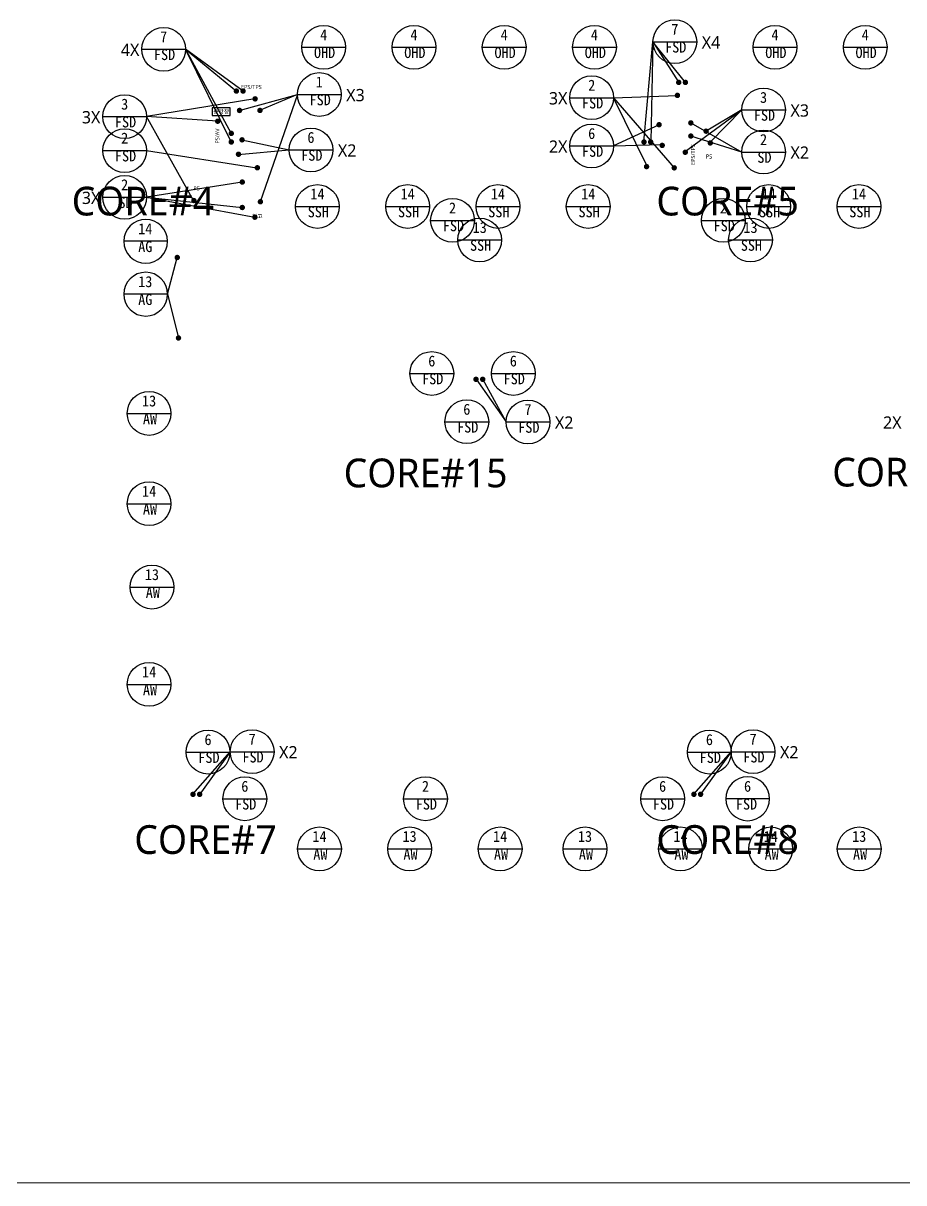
# Model space of a CAD drawing. Header units: millimetres. Extents: x 3479419 to 5579419, y 522746 to 3162891.
# Drawn here: x 3586749 to 3694080, y 2291271 to 2432512 of the extents above; entities that cross this region are included whole.
import ezdxf
from ezdxf.enums import TextEntityAlignment as Align

# ---------------------------------------------------------------- set-up
doc = ezdxf.new("R2010")
doc.units = ezdxf.units.MM
doc.layers.get('Defpoints').update_dxf_attribs({"color": 140})
for name, color, linetype, lineweight in [('A-MKXX-SYMB', 7, 'Continuous', 25), ('A-XXXX-INSL2', 8, 'Continuous', 18), ('A-XXXX-SYMB', 7, 'Continuous', 25), ('A-XXXX-TXT2', 3, 'Continuous', 25)]:
    doc.layers.add(name, color=color, linetype=linetype, lineweight=lineweight)
doc.layers.add('AA-SYMB', color=1, linetype='Continuous')
doc.styles.add('XR-평면도$0$맑은 고딕', font='malgun.ttf')
doc.styles.add('돋움', font='')
doc.styles.add('돋음', font='')
doc.styles.add('맑은 고딕', font='malgun.ttf')
doc.styles.add('맑은고딕', font='malgun.ttf')
doc.styles.get('돋움').set_extended_font_data('DotumChe')
doc.styles.get('돋음').set_extended_font_data('Dotum')

# ---------------------------------------------------------------- blocks, each defined once
blk = doc.blocks.new('A$C425F3A2A')
at = {"layer": 'Defpoints', "style": '맑은고딕'}
for s, p in [('CORE#4', (130605, 116772)), ('CORE#5', (201868, 116772)), ('CORE#15', (166357, 83662)), ('CORE#16', (225905, 83762)), ('CORE#7', (138234, 39007)), ('CORE#8', (201868, 39007))]:
    blk.add_text(s, height=3500, dxfattribs=at).set_placement(p, align=Align.BOTTOM_RIGHT)
blk = doc.blocks.new('WINSYMBOL-flat-1')
at = {"layer": 'AA-SYMB', "color": 3}
blk.add_line((-1440, 0), (1440, 0), dxfattribs=at)
blk.add_circle((0, 0), 1440, dxfattribs=at)
at = {"layer": 'AA-SYMB', "style": '돋음'}
blk.add_attdef('0', text='', height=720, dxfattribs=at).set_placement((0, 246), align=Align.CENTER)
at = {"layer": 'AA-SYMB', "style": '돋음', "width": 0.95}
blk.add_attdef('FSD', text='', height=720, dxfattribs=at).set_placement((59, -927), align=Align.CENTER)
blk = doc.blocks.new('글_승강장')
at = {"layer": 'A-XXXX-TXT2', "color": 0, "ltscale": 100}
blk.add_lwpolyline([(-1100, 450), (-1100, -450), (1100, -450), (1100, 450)], close=True, dxfattribs=at)
at = {"layer": 'A-XXXX-TXT2', "ltscale": 100, "style": 'XR-평면도$0$맑은 고딕'}
blk.add_text('승강장', height=500, dxfattribs=at).set_placement((0, 0), align=Align.MIDDLE_CENTER)
blk = doc.blocks.new('fsd7')
at = {"layer": 'A-MKXX-SYMB'}
h = blk.add_hatch(color=256, dxfattribs=at)
edge = h.paths.add_edge_path()
edge.add_arc((187228, 134031), 333, 0, 360)
h = blk.add_hatch(color=256, dxfattribs=at)
edge = h.paths.add_edge_path()
edge.add_arc((188043, 134031), 333, 0, 360)
h = blk.add_hatch(color=256, dxfattribs=at)
edge = h.paths.add_edge_path()
edge.add_arc((133318, 132971), 333, 0, 360)
h = blk.add_hatch(color=256, dxfattribs=at)
edge = h.paths.add_edge_path()
edge.add_arc((134133, 132971), 333, 0, 360)
h = blk.add_hatch(color=256, dxfattribs=at)
edge = h.paths.add_edge_path()
edge.add_arc((132693, 127821), 333, 0, 360)
h = blk.add_hatch(color=256, dxfattribs=at)
edge = h.paths.add_edge_path()
edge.add_arc((132693, 126771), 333, 0, 360)
h = blk.add_hatch(color=256, dxfattribs=at)
edge = h.paths.add_edge_path()
edge.add_arc((182993, 126771), 333, 0, 360)
h = blk.add_hatch(color=256, dxfattribs=at)
edge = h.paths.add_edge_path()
edge.add_arc((183808, 126771), 333, 0, 360)
h = blk.add_hatch(color=256, dxfattribs=at)
edge = h.paths.add_edge_path()
edge.add_arc((162524, 97864), 333, -180, 180)
h = blk.add_hatch(color=256, dxfattribs=at)
edge = h.paths.add_edge_path()
edge.add_arc((163339, 97864), 333, -180, 180)
h = blk.add_hatch(color=256, dxfattribs=at)
edge = h.paths.add_edge_path()
edge.add_arc((128028, 47321), 333, 180, 540, ccw=False)
h = blk.add_hatch(color=256, dxfattribs=at)
edge = h.paths.add_edge_path()
edge.add_arc((128843, 47321), 333, 180, 540, ccw=False)
h = blk.add_hatch(color=256, dxfattribs=at)
edge = h.paths.add_edge_path()
edge.add_arc((189078, 47321), 333, 180, 540, ccw=False)
h = blk.add_hatch(color=256, dxfattribs=at)
edge = h.paths.add_edge_path()
edge.add_arc((189893, 47321), 333, 180, 540, ccw=False)
at = {"layer": 'A-XXXX-SYMB'}
for points in [[(182993, 126771), (184086, 138980), (183808, 126771)], [(188043, 134031), (184086, 138980), (187228, 134031)], [(134133, 132971), (127121, 138070), (133318, 132971)], [(132693, 126771), (127121, 138070), (132693, 127821)], [(162524, 97864), (166187, 92671), (163339, 97864)], [(128028, 47321), (132569, 52513), (128843, 47321)], [(189078, 47321), (193619, 52513), (189893, 47321)]]:
    blk.add_lwpolyline(points, dxfattribs=at)
ref = blk.add_blockref('WINSYMBOL-flat-1', (186753, 138980), dxfattribs=dict(xscale=1.851851851790402, yscale=1.851851851790402, zscale=1.851851851790402))
ref.add_attrib('0', '7', dxfattribs={"layer": 'AA-SYMB', "color": 3, "height": 1333, "style": '돋움'}).set_placement((186753, 139435), align=Align.BOTTOM_CENTER)
ref.add_attrib('FSD', 'FSD', dxfattribs={"layer": 'AA-SYMB', "color": 3, "height": 1333.3, "style": '돋움'}).set_placement((186861, 137263), align=Align.BOTTOM_CENTER)
ref = blk.add_blockref('WINSYMBOL-flat-1', (124454, 138070), dxfattribs=dict(xscale=1.851851851790402, yscale=1.851851851790402, zscale=1.851851851790402))
ref.add_attrib('0', '7', dxfattribs={"layer": 'AA-SYMB', "color": 3, "height": 1333, "style": '돋움'}).set_placement((124454, 138525), align=Align.BOTTOM_CENTER)
ref.add_attrib('FSD', 'FSD', dxfattribs={"layer": 'AA-SYMB', "color": 3, "height": 1333.3, "style": '돋움'}).set_placement((124563, 136353), align=Align.BOTTOM_CENTER)
ref = blk.add_blockref('WINSYMBOL-flat-1', (168854, 92671), dxfattribs=dict(xscale=1.851851851790402, yscale=1.851851851790402, zscale=1.851851851790402))
ref.add_attrib('0', '7', dxfattribs={"layer": 'AA-SYMB', "color": 3, "height": 1333, "style": '돋움'}).set_placement((168854, 93127), align=Align.BOTTOM_CENTER)
ref.add_attrib('FSD', 'FSD', dxfattribs={"layer": 'AA-SYMB', "color": 3, "height": 1333.3, "style": '돋움'}).set_placement((168963, 90955), align=Align.BOTTOM_CENTER)
ref = blk.add_blockref('WINSYMBOL-flat-1', (135236, 52513), dxfattribs=dict(xscale=1.851851851790402, yscale=1.851851851790402, zscale=1.851851851790402))
ref.add_attrib('0', '7', dxfattribs={"layer": 'AA-SYMB', "color": 3, "height": 1333, "style": '돋움'}).set_placement((135236, 52969), align=Align.BOTTOM_CENTER)
ref.add_attrib('FSD', 'FSD', dxfattribs={"layer": 'AA-SYMB', "color": 3, "height": 1333.3, "style": '돋움'}).set_placement((135344, 50796), align=Align.BOTTOM_CENTER)
ref = blk.add_blockref('WINSYMBOL-flat-1', (196286, 52513), dxfattribs=dict(xscale=1.851851851790402, yscale=1.851851851790402, zscale=1.851851851790402))
ref.add_attrib('0', '7', dxfattribs={"layer": 'AA-SYMB', "color": 3, "height": 1333, "style": '돋움'}).set_placement((196286, 52969), align=Align.BOTTOM_CENTER)
ref.add_attrib('FSD', 'FSD', dxfattribs={"layer": 'AA-SYMB', "color": 3, "height": 1333.3, "style": '돋움'}).set_placement((196394, 50796), align=Align.BOTTOM_CENTER)
at = {"layer": 'A-XXXX-TXT2', "style": '맑은고딕'}
for s, p in [('4X', (120366, 137247)), ('X4', (191164, 138157)), ('X2', (173265, 91849)), ('2X', (213258, 91849)), ('X2', (139647, 51690)), ('X2', (200697, 51690))]:
    blk.add_text(s, height=1500, dxfattribs=at).set_placement(p, align=Align.CENTER)

msp = doc.modelspace()

# ---------------------------------------------------------------- hatches: boundary and pattern name
at = {"layer": 'A-MKXX-SYMB'}
h = msp.add_hatch(color=256, dxfattribs=at)
edge = h.paths.add_edge_path()
edge.add_arc((3666486, 2423719.6), 333.3, 0, 360)
h = msp.add_hatch(color=256, dxfattribs=at)
edge = h.paths.add_edge_path()
edge.add_arc((3615017.6, 2423295.2), 333.3, 0, 360)
h = msp.add_hatch(color=256, dxfattribs=at)
edge = h.paths.add_edge_path()
edge.add_arc((3610457.1, 2420571.2), 333.3, 0, 360)
h = msp.add_hatch(color=256, dxfattribs=at)
edge = h.paths.add_edge_path()
edge.add_arc((3613118, 2421885.6), 333.3, 0, 360)
h = msp.add_hatch(color=256, dxfattribs=at)
edge = h.paths.add_edge_path()
edge.add_arc((3615608.9, 2421883.5), 333.3, 0, 360)
h = msp.add_hatch(color=256, dxfattribs=at)
edge = h.paths.add_edge_path()
edge.add_arc((3664254.1, 2420144.2), 333.3, 0, 360)
h = msp.add_hatch(color=256, dxfattribs=at)
edge = h.paths.add_edge_path()
edge.add_arc((3668122.9, 2420365.2), 333.3, 0, 360)
h = msp.add_hatch(color=256, dxfattribs=at)
edge = h.paths.add_edge_path()
edge.add_arc((3669988, 2419360.5), 333.3, 0, 360)
h = msp.add_hatch(color=256, dxfattribs=at)
edge = h.paths.add_edge_path()
edge.add_arc((3613423.3, 2418303.4), 333.3, 0, 360)
h = msp.add_hatch(color=256, dxfattribs=at)
edge = h.paths.add_edge_path()
edge.add_arc((3668122.9, 2418767.3), 333.3, 0, 360)
h = msp.add_hatch(color=256, dxfattribs=at)
edge = h.paths.add_edge_path()
edge.add_arc((3670493.3, 2417926), 333.3, 0, 360)
h = msp.add_hatch(color=256, dxfattribs=at)
edge = h.paths.add_edge_path()
edge.add_arc((3612988.4, 2416548.5), 333.3, 0, 360)
h = msp.add_hatch(color=256, dxfattribs=at)
edge = h.paths.add_edge_path()
edge.add_arc((3664634, 2417626.3), 333.3, 0, 360)
h = msp.add_hatch(color=256, dxfattribs=at)
edge = h.paths.add_edge_path()
edge.add_arc((3667446.1, 2416791.2), 333.3, 0, 360)
h = msp.add_hatch(color=256, dxfattribs=at)
edge = h.paths.add_edge_path()
edge.add_arc((3615288.4, 2414903.4), 333.3, 0, 360)
h = msp.add_hatch(color=256, dxfattribs=at)
edge = h.paths.add_edge_path()
edge.add_arc((3662725, 2415043.7), 333.3, 0, 360)
h = msp.add_hatch(color=256, dxfattribs=at)
edge = h.paths.add_edge_path()
edge.add_arc((3666094.3, 2414893.7), 333.3, 0, 360)
h = msp.add_hatch(color=256, dxfattribs=at)
edge = h.paths.add_edge_path()
edge.add_arc((3613450.8, 2413165.2), 333.3, 0, 360)
h = msp.add_hatch(color=256, dxfattribs=at)
edge = h.paths.add_edge_path()
edge.add_arc((3607555.8, 2410910.2), 333.3, 0, 360)
h = msp.add_hatch(color=256, dxfattribs=at)
edge = h.paths.add_edge_path()
edge.add_arc((3615660.4, 2410766.3), 333.3, 0, 360)
h = msp.add_hatch(color=256, dxfattribs=at)
edge = h.paths.add_edge_path()
edge.add_arc((3613450.8, 2410065.2), 333.3, 0, 360)
h = msp.add_hatch(color=256, dxfattribs=at)
edge = h.paths.add_edge_path()
edge.add_arc((3614987.9, 2408880.2), 333.3, 0, 360)
h = msp.add_hatch(color=256, dxfattribs=at)
edge = h.paths.add_edge_path()
edge.add_arc((3605526.4, 2403978.1), 333.3, -180, 180)
h = msp.add_hatch(color=256, dxfattribs=at)
edge = h.paths.add_edge_path()
edge.add_arc((3605676.4, 2394172.6), 333.3, -180, 180)

# ---------------------------------------------------------------- linework, layer by layer
at = {"layer": 'A-XXXX-INSL2'}
msp.add_lwpolyline([(3899418.8, 2588270.6), (3479418.8, 2588270.6), (3479418.8, 2291270.6), (3899418.8, 2291270.6)], close=True, dxfattribs=at)
at = {"layer": 'A-XXXX-SYMB'}
for p, q in [((3613074, 2421875.8), (3620168.6, 2423827)), ((3620168.6, 2423827), (3615564.8, 2421873.8)), ((3620168.6, 2423827), (3615616.4, 2410756.6)), ((3658710.3, 2423439.7), (3666442, 2423709.9)), ((3614973.6, 2423285.5), (3601783.1, 2421132.5)), ((3610413, 2420561.5), (3601783.1, 2421132.5)), ((3607511.8, 2410900.5), (3601783.1, 2421132.5)), ((3674317.8, 2421952), (3669978.7, 2419360.5)), ((3613379.3, 2418293.7), (3619156, 2417078.2)), ((3601783.1, 2416996.4), (3615244.3, 2414893.7)), ((3612944.3, 2416538.8), (3619156, 2417078.2)), ((3613450.8, 2413165.2), (3601783.1, 2411311.9)), ((3601783.1, 2411311.9), (3613450.8, 2410065.2)), ((3601783.1, 2411311.9), (3614987.9, 2408880.2)), ((3604355, 2399507.6), (3605511.8, 2403987.7)), ((3604355, 2399507.6), (3605661.8, 2394182.2))]:
    msp.add_line(p, q, dxfattribs=at)
for points in [[(3662787.8, 2415110.1), (3658710.3, 2423439.7), (3666094.3, 2414893.7)], [(3667320.3, 2416791.2), (3674317.8, 2421952), (3670486.8, 2418032.7)], [(3664254.1, 2420144.2), (3658710.3, 2417554.8), (3664531.6, 2417726.7)], [(3668122.9, 2420365.2), (3674317.8, 2416822), (3668122.9, 2418767.3)]]:
    msp.add_lwpolyline(points, dxfattribs=at)

# ---------------------------------------------------------------- block references
for name, p in [('fsd7', (3479418.8, 2291270.6)), ('글_승강장', (3610886.8, 2421735.7))]:
    msp.add_blockref(name, p)
ref = msp.add_blockref('WINSYMBOL-flat-1', (3623376, 2429583.4), dxfattribs=dict(xscale=1.851851851790402, yscale=1.851851851790402, zscale=1.851851851790402))
ref.add_attrib('0', '4', dxfattribs={"layer": 'AA-SYMB', "color": 3, "height": 1333.3, "style": '돋움'}).set_placement((3623376, 2430039), align=Align.BOTTOM_CENTER)
ref.add_attrib('FSD', 'OHD', dxfattribs={"layer": 'AA-SYMB', "color": 3, "height": 1333.33, "style": '돋움'}).set_placement((3623484.4, 2427866.6), align=Align.BOTTOM_CENTER)
ref = msp.add_blockref('WINSYMBOL-flat-1', (3634376, 2429583.4), dxfattribs=dict(xscale=1.851851851790402, yscale=1.851851851790402, zscale=1.851851851790402))
ref.add_attrib('0', '4', dxfattribs={"layer": 'AA-SYMB', "color": 3, "height": 1333.3, "style": '돋움'}).set_placement((3634376, 2430039), align=Align.BOTTOM_CENTER)
ref.add_attrib('FSD', 'OHD', dxfattribs={"layer": 'AA-SYMB', "color": 3, "height": 1333.33, "style": '돋움'}).set_placement((3634484.4, 2427866.6), align=Align.BOTTOM_CENTER)
ref = msp.add_blockref('WINSYMBOL-flat-1', (3645376, 2429583.4), dxfattribs=dict(xscale=1.851851851790402, yscale=1.851851851790402, zscale=1.851851851790402))
ref.add_attrib('0', '4', dxfattribs={"layer": 'AA-SYMB', "color": 3, "height": 1333.3, "style": '돋움'}).set_placement((3645376, 2430039), align=Align.BOTTOM_CENTER)
ref.add_attrib('FSD', 'OHD', dxfattribs={"layer": 'AA-SYMB', "color": 3, "height": 1333.33, "style": '돋움'}).set_placement((3645484.4, 2427866.6), align=Align.BOTTOM_CENTER)
ref = msp.add_blockref('WINSYMBOL-flat-1', (3656376, 2429583.4), dxfattribs=dict(xscale=1.851851851790402, yscale=1.851851851790402, zscale=1.851851851790402))
ref.add_attrib('0', '4', dxfattribs={"layer": 'AA-SYMB', "color": 3, "height": 1333.3, "style": '돋움'}).set_placement((3656376, 2430039), align=Align.BOTTOM_CENTER)
ref.add_attrib('FSD', 'OHD', dxfattribs={"layer": 'AA-SYMB', "color": 3, "height": 1333.33, "style": '돋움'}).set_placement((3656484.4, 2427866.6), align=Align.BOTTOM_CENTER)
ref = msp.add_blockref('WINSYMBOL-flat-1', (3678376, 2429583.4), dxfattribs=dict(xscale=1.851851851790402, yscale=1.851851851790402, zscale=1.851851851790402))
ref.add_attrib('0', '4', dxfattribs={"layer": 'AA-SYMB', "color": 3, "height": 1333.3, "style": '돋움'}).set_placement((3678376, 2430039), align=Align.BOTTOM_CENTER)
ref.add_attrib('FSD', 'OHD', dxfattribs={"layer": 'AA-SYMB', "color": 3, "height": 1333.33, "style": '돋움'}).set_placement((3678484.4, 2427866.6), align=Align.BOTTOM_CENTER)
ref = msp.add_blockref('WINSYMBOL-flat-1', (3689376, 2429583.4), dxfattribs=dict(xscale=1.851851851790402, yscale=1.851851851790402, zscale=1.851851851790402))
ref.add_attrib('0', '4', dxfattribs={"layer": 'AA-SYMB', "color": 3, "height": 1333.3, "style": '돋움'}).set_placement((3689376, 2430039), align=Align.BOTTOM_CENTER)
ref.add_attrib('FSD', 'OHD', dxfattribs={"layer": 'AA-SYMB', "color": 3, "height": 1333.33, "style": '돋움'}).set_placement((3689484.4, 2427866.6), align=Align.BOTTOM_CENTER)
ref = msp.add_blockref('WINSYMBOL-flat-1', (3622835.3, 2423827), dxfattribs=dict(xscale=1.851851851790402, yscale=1.851851851790402, zscale=1.851851851790402))
ref.add_attrib('0', '1', dxfattribs={"layer": 'AA-SYMB', "color": 3, "height": 1333.3, "style": '돋움'}).set_placement((3622835.3, 2424282.6), align=Align.BOTTOM_CENTER)
ref.add_attrib('FSD', 'FSD', dxfattribs={"layer": 'AA-SYMB', "color": 3, "height": 1333.33, "style": '돋움'}).set_placement((3622943.7, 2422110.2), align=Align.BOTTOM_CENTER)
ref = msp.add_blockref('WINSYMBOL-flat-1', (3656043.6, 2423439.7), dxfattribs=dict(xscale=1.851851851790402, yscale=1.851851851790402, zscale=1.851851851790402))
ref.add_attrib('0', '2', dxfattribs={"layer": 'AA-SYMB', "color": 3, "height": 1333.3, "style": '돋움'}).set_placement((3656043.6, 2423895.3), align=Align.BOTTOM_CENTER)
ref.add_attrib('FSD', 'FSD', dxfattribs={"layer": 'AA-SYMB', "color": 3, "height": 1333.33, "style": '돋움'}).set_placement((3656152, 2421722.9), align=Align.BOTTOM_CENTER)
ref = msp.add_blockref('WINSYMBOL-flat-1', (3599116.4, 2421132.5), dxfattribs=dict(xscale=1.851851851790402, yscale=1.851851851790402, zscale=1.851851851790402))
ref.add_attrib('0', '3', dxfattribs={"layer": 'AA-SYMB', "color": 3, "height": 1333.3, "style": '돋움'}).set_placement((3599116.4, 2421588.1), align=Align.BOTTOM_CENTER)
ref.add_attrib('FSD', 'FSD', dxfattribs={"layer": 'AA-SYMB', "color": 3, "height": 1333.33, "style": '돋움'}).set_placement((3599224.9, 2419415.7), align=Align.BOTTOM_CENTER)
ref = msp.add_blockref('WINSYMBOL-flat-1', (3676984.5, 2421952), dxfattribs=dict(xscale=1.851851851790402, yscale=1.851851851790402, zscale=1.851851851790402))
ref.add_attrib('0', '3', dxfattribs={"layer": 'AA-SYMB', "color": 3, "height": 1333.3, "style": '돋움'}).set_placement((3676984.5, 2422407.6), align=Align.BOTTOM_CENTER)
ref.add_attrib('FSD', 'FSD', dxfattribs={"layer": 'AA-SYMB', "color": 3, "height": 1333.33, "style": '돋움'}).set_placement((3677092.9, 2420235.2), align=Align.BOTTOM_CENTER)
ref = msp.add_blockref('WINSYMBOL-flat-1', (3599116.4, 2416996.4), dxfattribs=dict(xscale=1.851851851790402, yscale=1.851851851790402, zscale=1.851851851790402))
ref.add_attrib('0', '2', dxfattribs={"layer": 'AA-SYMB', "color": 3, "height": 1333.3, "style": '돋움'}).set_placement((3599116.4, 2417452), align=Align.BOTTOM_CENTER)
ref.add_attrib('FSD', 'FSD', dxfattribs={"layer": 'AA-SYMB', "color": 3, "height": 1333.33, "style": '돋움'}).set_placement((3599224.9, 2415279.6), align=Align.BOTTOM_CENTER)
ref = msp.add_blockref('WINSYMBOL-flat-1', (3621822.7, 2417078.2), dxfattribs=dict(xscale=1.851851851790402, yscale=1.851851851790402, zscale=1.851851851790402))
ref.add_attrib('0', '6', dxfattribs={"layer": 'AA-SYMB', "color": 3, "height": 1333.3, "style": '돋움'}).set_placement((3621822.7, 2417533.8), align=Align.BOTTOM_CENTER)
ref.add_attrib('FSD', 'FSD', dxfattribs={"layer": 'AA-SYMB', "color": 3, "height": 1333.33, "style": '돋움'}).set_placement((3621931.1, 2415361.4), align=Align.BOTTOM_CENTER)
ref = msp.add_blockref('WINSYMBOL-flat-1', (3656043.6, 2417554.8), dxfattribs=dict(xscale=1.851851851790402, yscale=1.851851851790402, zscale=1.851851851790402))
ref.add_attrib('0', '6', dxfattribs={"layer": 'AA-SYMB', "color": 3, "height": 1333.3, "style": '돋움'}).set_placement((3656043.6, 2418010.4), align=Align.BOTTOM_CENTER)
ref.add_attrib('FSD', 'FSD', dxfattribs={"layer": 'AA-SYMB', "color": 3, "height": 1333.33, "style": '돋움'}).set_placement((3656152, 2415838), align=Align.BOTTOM_CENTER)
ref = msp.add_blockref('WINSYMBOL-flat-1', (3676984.5, 2416822), dxfattribs=dict(xscale=1.851851851790402, yscale=1.851851851790402, zscale=1.851851851790402))
ref.add_attrib('0', '2', dxfattribs={"layer": 'AA-SYMB', "color": 3, "height": 1333.3, "style": '돋움'}).set_placement((3676984.5, 2417277.6), align=Align.BOTTOM_CENTER)
ref.add_attrib('FSD', 'SD', dxfattribs={"layer": 'AA-SYMB', "color": 3, "height": 1333.33, "style": '돋움'}).set_placement((3677092.9, 2415105.2), align=Align.BOTTOM_CENTER)
ref = msp.add_blockref('WINSYMBOL-flat-1', (3599116.4, 2411311.9), dxfattribs=dict(xscale=1.851851851790402, yscale=1.851851851790402, zscale=1.851851851790402))
ref.add_attrib('0', '2', dxfattribs={"layer": 'AA-SYMB', "color": 3, "height": 1333.3, "style": '돋움'}).set_placement((3599116.4, 2411767.6), align=Align.BOTTOM_CENTER)
ref.add_attrib('FSD', 'SD', dxfattribs={"layer": 'AA-SYMB', "color": 3, "height": 1333.33, "style": '돋움'}).set_placement((3599224.9, 2409595.2), align=Align.BOTTOM_CENTER)
ref = msp.add_blockref('WINSYMBOL-flat-1', (3622611.8, 2410186.7), dxfattribs=dict(xscale=1.851851851790402, yscale=1.851851851790402, zscale=1.851851851790402))
ref.add_attrib('0', '14', dxfattribs={"layer": 'AA-SYMB', "color": 3, "height": 1333.33, "style": '돋움'}).set_placement((3622611.8, 2410642.3), align=Align.BOTTOM_CENTER)
ref.add_attrib('FSD', 'SSH', dxfattribs={"layer": 'AA-SYMB', "color": 3, "height": 1333.33, "style": '돋움'}).set_placement((3622720.3, 2408469.9), align=Align.BOTTOM_CENTER)
ref = msp.add_blockref('WINSYMBOL-flat-1', (3633611.8, 2410186.7), dxfattribs=dict(xscale=1.851851851790402, yscale=1.851851851790402, zscale=1.851851851790402))
ref.add_attrib('0', '14', dxfattribs={"layer": 'AA-SYMB', "color": 3, "height": 1333.33, "style": '돋움'}).set_placement((3633611.8, 2410642.3), align=Align.BOTTOM_CENTER)
ref.add_attrib('FSD', 'SSH', dxfattribs={"layer": 'AA-SYMB', "color": 3, "height": 1333.33, "style": '돋움'}).set_placement((3633720.3, 2408469.9), align=Align.BOTTOM_CENTER)
ref = msp.add_blockref('WINSYMBOL-flat-1', (3644611.8, 2410186.7), dxfattribs=dict(xscale=1.851851851790402, yscale=1.851851851790402, zscale=1.851851851790402))
ref.add_attrib('0', '14', dxfattribs={"layer": 'AA-SYMB', "color": 3, "height": 1333.33, "style": '돋움'}).set_placement((3644611.8, 2410642.3), align=Align.BOTTOM_CENTER)
ref.add_attrib('FSD', 'SSH', dxfattribs={"layer": 'AA-SYMB', "color": 3, "height": 1333.33, "style": '돋움'}).set_placement((3644720.3, 2408469.9), align=Align.BOTTOM_CENTER)
ref = msp.add_blockref('WINSYMBOL-flat-1', (3655611.8, 2410186.7), dxfattribs=dict(xscale=1.851851851790402, yscale=1.851851851790402, zscale=1.851851851790402))
ref.add_attrib('0', '14', dxfattribs={"layer": 'AA-SYMB', "color": 3, "height": 1333.33, "style": '돋움'}).set_placement((3655611.8, 2410642.3), align=Align.BOTTOM_CENTER)
ref.add_attrib('FSD', 'SSH', dxfattribs={"layer": 'AA-SYMB', "color": 3, "height": 1333.33, "style": '돋움'}).set_placement((3655720.3, 2408469.9), align=Align.BOTTOM_CENTER)
ref = msp.add_blockref('WINSYMBOL-flat-1', (3677611.8, 2410186.7), dxfattribs=dict(xscale=1.851851851790402, yscale=1.851851851790402, zscale=1.851851851790402))
ref.add_attrib('0', '14', dxfattribs={"layer": 'AA-SYMB', "color": 3, "height": 1333.33, "style": '돋움'}).set_placement((3677611.8, 2410642.3), align=Align.BOTTOM_CENTER)
ref.add_attrib('FSD', 'SSH', dxfattribs={"layer": 'AA-SYMB', "color": 3, "height": 1333.33, "style": '돋움'}).set_placement((3677720.3, 2408469.9), align=Align.BOTTOM_CENTER)
ref = msp.add_blockref('WINSYMBOL-flat-1', (3688611.8, 2410186.7), dxfattribs=dict(xscale=1.851851851790402, yscale=1.851851851790402, zscale=1.851851851790402))
ref.add_attrib('0', '14', dxfattribs={"layer": 'AA-SYMB', "color": 3, "height": 1333.33, "style": '돋움'}).set_placement((3688611.8, 2410642.3), align=Align.BOTTOM_CENTER)
ref.add_attrib('FSD', 'SSH', dxfattribs={"layer": 'AA-SYMB', "color": 3, "height": 1333.33, "style": '돋움'}).set_placement((3688720.3, 2408469.9), align=Align.BOTTOM_CENTER)
ref = msp.add_blockref('WINSYMBOL-flat-1', (3639078, 2408489.4), dxfattribs=dict(xscale=1.851851851790402, yscale=1.851851851790402, zscale=1.851851851790402))
ref.add_attrib('0', '2', dxfattribs={"layer": 'AA-SYMB', "color": 3, "height": 1333.3, "style": '돋움'}).set_placement((3639078, 2408945), align=Align.BOTTOM_CENTER)
ref.add_attrib('FSD', 'FSD', dxfattribs={"layer": 'AA-SYMB', "color": 3, "height": 1333.33, "style": '돋움'}).set_placement((3639186.5, 2406772.6), align=Align.BOTTOM_CENTER)
ref = msp.add_blockref('WINSYMBOL-flat-1', (3672078, 2408489.4), dxfattribs=dict(xscale=1.851851851790402, yscale=1.851851851790402, zscale=1.851851851790402))
ref.add_attrib('0', '2', dxfattribs={"layer": 'AA-SYMB', "color": 3, "height": 1333.3, "style": '돋움'}).set_placement((3672078, 2408945), align=Align.BOTTOM_CENTER)
ref.add_attrib('FSD', 'FSD', dxfattribs={"layer": 'AA-SYMB', "color": 3, "height": 1333.33, "style": '돋움'}).set_placement((3672186.5, 2406772.6), align=Align.BOTTOM_CENTER)
ref = msp.add_blockref('WINSYMBOL-flat-1', (3601688.4, 2405951.4), dxfattribs=dict(xscale=-1.851851851790402, yscale=1.851851851790402, zscale=1.851851851790402))
ref.add_attrib('0', '14', dxfattribs={"layer": 'AA-SYMB', "color": 3, "height": 1333.33, "style": '돋움'}).set_placement((3601631.6, 2406407), align=Align.BOTTOM_CENTER)
ref.add_attrib('FSD', 'AG', dxfattribs={"layer": 'AA-SYMB', "color": 3, "height": 1333.33, "style": '돋움'}).set_placement((3601631.4, 2404234.6), align=Align.BOTTOM_CENTER)
ref = msp.add_blockref('WINSYMBOL-flat-1', (3642392.5, 2406107.6), dxfattribs=dict(xscale=1.851851851790402, yscale=1.851851851790402, zscale=1.851851851790402))
ref.add_attrib('0', '13', dxfattribs={"layer": 'AA-SYMB', "color": 3, "height": 1333.33, "style": '돋움'}).set_placement((3642392.5, 2406563.2), align=Align.BOTTOM_CENTER)
ref.add_attrib('FSD', 'SSH', dxfattribs={"layer": 'AA-SYMB', "color": 3, "height": 1333.33, "style": '돋움'}).set_placement((3642500.9, 2404390.8), align=Align.BOTTOM_CENTER)
ref = msp.add_blockref('WINSYMBOL-flat-1', (3675392.5, 2406107.6), dxfattribs=dict(xscale=1.851851851790402, yscale=1.851851851790402, zscale=1.851851851790402))
ref.add_attrib('0', '13', dxfattribs={"layer": 'AA-SYMB', "color": 3, "height": 1333.33, "style": '돋움'}).set_placement((3675392.5, 2406563.2), align=Align.BOTTOM_CENTER)
ref.add_attrib('FSD', 'SSH', dxfattribs={"layer": 'AA-SYMB', "color": 3, "height": 1333.33, "style": '돋움'}).set_placement((3675500.9, 2404390.8), align=Align.BOTTOM_CENTER)
ref = msp.add_blockref('WINSYMBOL-flat-1', (3601688.4, 2399507.6), dxfattribs=dict(xscale=-1.851851851790402, yscale=1.851851851790402, zscale=1.851851851790402))
ref.add_attrib('0', '13', dxfattribs={"layer": 'AA-SYMB', "color": 3, "height": 1333.33, "style": '돋움'}).set_placement((3601631.6, 2399963.2), align=Align.BOTTOM_CENTER)
ref.add_attrib('FSD', 'AG', dxfattribs={"layer": 'AA-SYMB', "color": 3, "height": 1333.33, "style": '돋움'}).set_placement((3601631.4, 2397790.8), align=Align.BOTTOM_CENTER)
ref = msp.add_blockref('WINSYMBOL-flat-1', (3636552.8, 2389846.6), dxfattribs=dict(xscale=1.851851851790402, yscale=1.851851851790402, zscale=1.851851851790402))
ref.add_attrib('0', '6', dxfattribs={"layer": 'AA-SYMB', "color": 3, "height": 1333.3, "style": '돋움'}).set_placement((3636552.8, 2390302.2), align=Align.BOTTOM_CENTER)
ref.add_attrib('FSD', 'FSD', dxfattribs={"layer": 'AA-SYMB', "color": 3, "height": 1333.33, "style": '돋움'}).set_placement((3636661.2, 2388129.8), align=Align.BOTTOM_CENTER)
ref = msp.add_blockref('WINSYMBOL-flat-1', (3646490.1, 2389846.6), dxfattribs=dict(xscale=1.851851851790402, yscale=1.851851851790402, zscale=1.851851851790402))
ref.add_attrib('0', '6', dxfattribs={"layer": 'AA-SYMB', "color": 3, "height": 1333.3, "style": '돋움'}).set_placement((3646490.1, 2390302.2), align=Align.BOTTOM_CENTER)
ref.add_attrib('FSD', 'FSD', dxfattribs={"layer": 'AA-SYMB', "color": 3, "height": 1333.33, "style": '돋움'}).set_placement((3646598.5, 2388129.8), align=Align.BOTTOM_CENTER)
ref = msp.add_blockref('WINSYMBOL-flat-1', (3602097.8, 2384979.9), dxfattribs=dict(xscale=1.851851851790402, yscale=1.851851851790402, zscale=1.851851851790402))
ref.add_attrib('0', '13', dxfattribs={"layer": 'AA-SYMB', "color": 3, "height": 1333.33, "style": '돋움'}).set_placement((3602097.8, 2385435.6), align=Align.BOTTOM_CENTER)
ref.add_attrib('FSD', 'AW', dxfattribs={"layer": 'AA-SYMB', "color": 3, "height": 1333.33, "style": '돋움'}).set_placement((3602206.3, 2383263.2), align=Align.BOTTOM_CENTER)
ref = msp.add_blockref('WINSYMBOL-flat-1', (3640819.2, 2383966.8), dxfattribs=dict(xscale=1.851851851790402, yscale=1.851851851790402, zscale=1.851851851790402))
ref.add_attrib('0', '6', dxfattribs={"layer": 'AA-SYMB', "color": 3, "height": 1333.3, "style": '돋움'}).set_placement((3640819.2, 2384422.5), align=Align.BOTTOM_CENTER)
ref.add_attrib('FSD', 'FSD', dxfattribs={"layer": 'AA-SYMB', "color": 3, "height": 1333.33, "style": '돋움'}).set_placement((3640927.7, 2382250.1), align=Align.BOTTOM_CENTER)
ref = msp.add_blockref('WINSYMBOL-flat-1', (3602097.8, 2373979.9), dxfattribs=dict(xscale=1.851851851790402, yscale=1.851851851790402, zscale=1.851851851790402))
ref.add_attrib('0', '14', dxfattribs={"layer": 'AA-SYMB', "color": 3, "height": 1333.33, "style": '돋움'}).set_placement((3602097.8, 2374435.6), align=Align.BOTTOM_CENTER)
ref.add_attrib('FSD', 'AW', dxfattribs={"layer": 'AA-SYMB', "color": 3, "height": 1333.33, "style": '돋움'}).set_placement((3602206.3, 2372263.2), align=Align.BOTTOM_CENTER)
ref = msp.add_blockref('WINSYMBOL-flat-1', (3602443.6, 2363826.9), dxfattribs=dict(xscale=1.851851851790402, yscale=1.851851851790402, zscale=1.851851851790402))
ref.add_attrib('0', '13', dxfattribs={"layer": 'AA-SYMB', "color": 3, "height": 1333.33, "style": '돋움'}).set_placement((3602443.6, 2364282.5), align=Align.BOTTOM_CENTER)
ref.add_attrib('FSD', 'AW', dxfattribs={"layer": 'AA-SYMB', "color": 3, "height": 1333.33, "style": '돋움'}).set_placement((3602552.1, 2362110.1), align=Align.BOTTOM_CENTER)
ref = msp.add_blockref('WINSYMBOL-flat-1', (3602097.8, 2351979.9), dxfattribs=dict(xscale=1.851851851790402, yscale=1.851851851790402, zscale=1.851851851790402))
ref.add_attrib('0', '14', dxfattribs={"layer": 'AA-SYMB', "color": 3, "height": 1333.33, "style": '돋움'}).set_placement((3602097.8, 2352435.6), align=Align.BOTTOM_CENTER)
ref.add_attrib('FSD', 'AW', dxfattribs={"layer": 'AA-SYMB', "color": 3, "height": 1333.33, "style": '돋움'}).set_placement((3602206.3, 2350263.2), align=Align.BOTTOM_CENTER)
ref = msp.add_blockref('WINSYMBOL-flat-1', (3609280.4, 2343729.6), dxfattribs=dict(xscale=1.851851851790402, yscale=1.851851851790402, zscale=1.851851851790402))
ref.add_attrib('0', '6', dxfattribs={"layer": 'AA-SYMB', "color": 3, "height": 1333.3, "style": '돋움'}).set_placement((3609280.4, 2344185.2), align=Align.BOTTOM_CENTER)
ref.add_attrib('FSD', 'FSD', dxfattribs={"layer": 'AA-SYMB', "color": 3, "height": 1333.33, "style": '돋움'}).set_placement((3609388.8, 2342012.8), align=Align.BOTTOM_CENTER)
ref = msp.add_blockref('WINSYMBOL-flat-1', (3670388.1, 2343729.6), dxfattribs=dict(xscale=1.851851851790402, yscale=1.851851851790402, zscale=1.851851851790402))
ref.add_attrib('0', '6', dxfattribs={"layer": 'AA-SYMB', "color": 3, "height": 1333.3, "style": '돋움'}).set_placement((3670388.1, 2344185.2), align=Align.BOTTOM_CENTER)
ref.add_attrib('FSD', 'FSD', dxfattribs={"layer": 'AA-SYMB', "color": 3, "height": 1333.33, "style": '돋움'}).set_placement((3670496.5, 2342012.8), align=Align.BOTTOM_CENTER)
ref = msp.add_blockref('WINSYMBOL-flat-1', (3613763, 2338046.2), dxfattribs=dict(xscale=1.851851851790402, yscale=1.851851851790402, zscale=1.851851851790402))
ref.add_attrib('0', '6', dxfattribs={"layer": 'AA-SYMB', "color": 3, "height": 1333.3, "style": '돋움'}).set_placement((3613763, 2338501.9), align=Align.BOTTOM_CENTER)
ref.add_attrib('FSD', 'FSD', dxfattribs={"layer": 'AA-SYMB', "color": 3, "height": 1333.33, "style": '돋움'}).set_placement((3613871.5, 2336329.5), align=Align.BOTTOM_CENTER)
ref = msp.add_blockref('WINSYMBOL-flat-1', (3635781.4, 2338046.2), dxfattribs=dict(xscale=1.851851851790402, yscale=1.851851851790402, zscale=1.851851851790402))
ref.add_attrib('0', '2', dxfattribs={"layer": 'AA-SYMB', "color": 3, "height": 1333.3, "style": '돋움'}).set_placement((3635781.4, 2338501.9), align=Align.BOTTOM_CENTER)
ref.add_attrib('FSD', 'FSD', dxfattribs={"layer": 'AA-SYMB', "color": 3, "height": 1333.33, "style": '돋움'}).set_placement((3635889.9, 2336329.5), align=Align.BOTTOM_CENTER)
ref = msp.add_blockref('WINSYMBOL-flat-1', (3664680.2, 2338046.2), dxfattribs=dict(xscale=1.851851851790402, yscale=1.851851851790402, zscale=1.851851851790402))
ref.add_attrib('0', '6', dxfattribs={"layer": 'AA-SYMB', "color": 3, "height": 1333.3, "style": '돋움'}).set_placement((3664680.2, 2338501.9), align=Align.BOTTOM_CENTER)
ref.add_attrib('FSD', 'FSD', dxfattribs={"layer": 'AA-SYMB', "color": 3, "height": 1333.33, "style": '돋움'}).set_placement((3664788.6, 2336329.5), align=Align.BOTTOM_CENTER)
ref = msp.add_blockref('WINSYMBOL-flat-1', (3675038.9, 2338046.2), dxfattribs=dict(xscale=-1.851851851790402, yscale=1.851851851790402, zscale=1.851851851790402))
ref.add_attrib('0', '6', dxfattribs={"layer": 'AA-SYMB', "color": 3, "height": 1333.3, "style": '돋움'}).set_placement((3675033.5, 2338501.9), align=Align.BOTTOM_CENTER)
ref.add_attrib('FSD', 'FSD', dxfattribs={"layer": 'AA-SYMB', "color": 3, "height": 1333.33, "style": '돋움'}).set_placement((3674907.3, 2336329.5), align=Align.BOTTOM_CENTER)
ref = msp.add_blockref('WINSYMBOL-flat-1', (3622863.3, 2331941.6), dxfattribs=dict(xscale=1.851851851790402, yscale=1.851851851790402, zscale=1.851851851790402))
ref.add_attrib('0', '14', dxfattribs={"layer": 'AA-SYMB', "color": 3, "height": 1333.33, "style": '돋움'}).set_placement((3622863.3, 2332397.2), align=Align.BOTTOM_CENTER)
ref.add_attrib('FSD', 'AW', dxfattribs={"layer": 'AA-SYMB', "color": 3, "height": 1333.33, "style": '돋움'}).set_placement((3622971.7, 2330224.8), align=Align.BOTTOM_CENTER)
ref = msp.add_blockref('WINSYMBOL-flat-1', (3633847.3, 2331941.6), dxfattribs=dict(xscale=1.851851851790402, yscale=1.851851851790402, zscale=1.851851851790402))
ref.add_attrib('0', '13', dxfattribs={"layer": 'AA-SYMB', "color": 3, "height": 1333.33, "style": '돋움'}).set_placement((3633847.3, 2332397.2), align=Align.BOTTOM_CENTER)
ref.add_attrib('FSD', 'AW', dxfattribs={"layer": 'AA-SYMB', "color": 3, "height": 1333.33, "style": '돋움'}).set_placement((3633955.7, 2330224.8), align=Align.BOTTOM_CENTER)
ref = msp.add_blockref('WINSYMBOL-flat-1', (3644879, 2331941.6), dxfattribs=dict(xscale=1.851851851790402, yscale=1.851851851790402, zscale=1.851851851790402))
ref.add_attrib('0', '14', dxfattribs={"layer": 'AA-SYMB', "color": 3, "height": 1333.33, "style": '돋움'}).set_placement((3644879, 2332397.2), align=Align.BOTTOM_CENTER)
ref.add_attrib('FSD', 'AW', dxfattribs={"layer": 'AA-SYMB', "color": 3, "height": 1333.33, "style": '돋움'}).set_placement((3644987.4, 2330224.8), align=Align.BOTTOM_CENTER)
ref = msp.add_blockref('WINSYMBOL-flat-1', (3655224.4, 2331941.6), dxfattribs=dict(xscale=1.851851851790402, yscale=1.851851851790402, zscale=1.851851851790402))
ref.add_attrib('0', '13', dxfattribs={"layer": 'AA-SYMB', "color": 3, "height": 1333.33, "style": '돋움'}).set_placement((3655224.4, 2332397.2), align=Align.BOTTOM_CENTER)
ref.add_attrib('FSD', 'AW', dxfattribs={"layer": 'AA-SYMB', "color": 3, "height": 1333.33, "style": '돋움'}).set_placement((3655332.9, 2330224.8), align=Align.BOTTOM_CENTER)
ref = msp.add_blockref('WINSYMBOL-flat-1', (3666863.3, 2331941.6), dxfattribs=dict(xscale=1.851851851790402, yscale=1.851851851790402, zscale=1.851851851790402))
ref.add_attrib('0', '14', dxfattribs={"layer": 'AA-SYMB', "color": 3, "height": 1333.33, "style": '돋움'}).set_placement((3666863.3, 2332397.2), align=Align.BOTTOM_CENTER)
ref.add_attrib('FSD', 'AW', dxfattribs={"layer": 'AA-SYMB', "color": 3, "height": 1333.33, "style": '돋움'}).set_placement((3666971.7, 2330224.8), align=Align.BOTTOM_CENTER)
ref = msp.add_blockref('WINSYMBOL-flat-1', (3677863.3, 2331941.6), dxfattribs=dict(xscale=1.851851851790402, yscale=1.851851851790402, zscale=1.851851851790402))
ref.add_attrib('0', '14', dxfattribs={"layer": 'AA-SYMB', "color": 3, "height": 1333.33, "style": '돋움'}).set_placement((3677863.3, 2332397.2), align=Align.BOTTOM_CENTER)
ref.add_attrib('FSD', 'AW', dxfattribs={"layer": 'AA-SYMB', "color": 3, "height": 1333.33, "style": '돋움'}).set_placement((3677971.7, 2330224.8), align=Align.BOTTOM_CENTER)
ref = msp.add_blockref('WINSYMBOL-flat-1', (3688640, 2331941.6), dxfattribs=dict(xscale=1.851851851790402, yscale=1.851851851790402, zscale=1.851851851790402))
ref.add_attrib('0', '13', dxfattribs={"layer": 'AA-SYMB', "color": 3, "height": 1333.33, "style": '돋움'}).set_placement((3688640, 2332397.2), align=Align.BOTTOM_CENTER)
ref.add_attrib('FSD', 'AW', dxfattribs={"layer": 'AA-SYMB', "color": 3, "height": 1333.33, "style": '돋움'}).set_placement((3688748.4, 2330224.8), align=Align.BOTTOM_CENTER)
msp.add_blockref('A$C425F3A2A', (3479418.8, 2291270.6), dxfattribs=at)

# ---------------------------------------------------------------- texts
at = {"layer": 'A-XXXX-TXT2', "ltscale": 100, "style": '맑은 고딕'}
for s, p in [('EPS/TPS', (3614561.8, 2424741.2)), ('PS', (3670342.3, 2416275.5)), ('PS', (3607871.8, 2412391.2)), ('창고', (3615286.8, 2408991.2))]:
    msp.add_text(s, height=500, dxfattribs=at).set_placement(p, align=Align.MIDDLE_CENTER)
at = {"layer": 'A-XXXX-TXT2', "style": '맑은고딕'}
for s, p in [('X3', (3627246.4, 2423004.2)), ('3X', (3651955.1, 2422616.9)), ('X3', (3681395.7, 2421129.2)), ('3X', (3595027.9, 2420309.8)), ('2X', (3651955.1, 2416732)), ('X2', (3626233.8, 2416255.4)), ('X2', (3681395.7, 2415999.2)), ('3X', (3595027.9, 2410489.2))]:
    msp.add_text(s, height=1500, dxfattribs=at).set_placement(p, align=Align.CENTER)
at = {"layer": 'A-XXXX-TXT2', "ltscale": 100, "style": '맑은 고딕'}
for s, p in [('PS/AV', (3610414.2, 2418766.2)), ('EPS/TPS', (3668387.6, 2416516.2))]:
    msp.add_text(s, height=500, rotation=90, dxfattribs=at).set_placement(p, align=Align.MIDDLE_CENTER)

doc.saveas('drawing.dxf')
